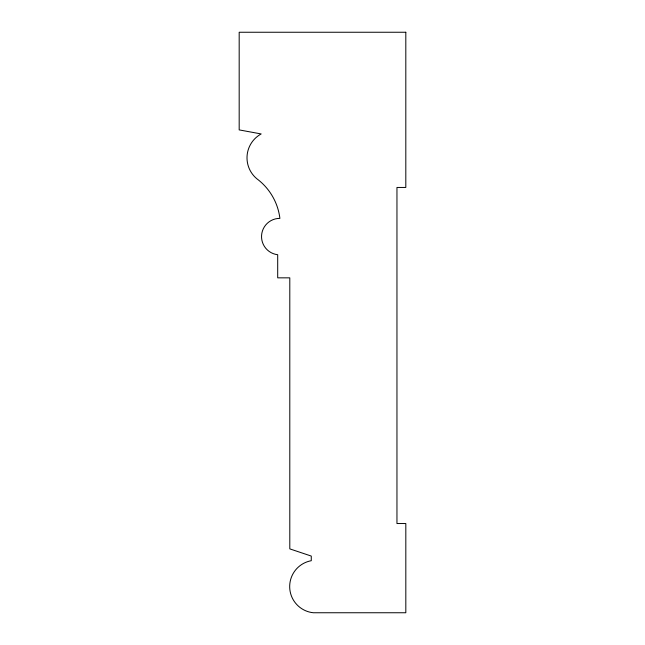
<?xml version="1.0" encoding="UTF-8"?>
<svg xmlns="http://www.w3.org/2000/svg" width="645" height="645" viewBox="0 0 645 645"><rect width="100%" height="100%" fill="white"/><g stroke="black" fill="none" stroke-linecap="round" stroke-linejoin="round"><path stroke-width="0.97" d="M405.81 32.25L239.182 32.25L239.182 129.903L261.185 133.942A27.203 27.203 0 0 0 256.791 178.721A58.243 58.243 0 0 1 279.898 218.373A18.229 18.229 0 0 0 261.572 235.498A18.229 18.229 0 0 0 277.697 254.719L277.697 277.842L289.798 277.842L289.798 548.879L311.269 556.063L311.269 560.707A26.3 26.3 0 0 0 313.357 612.75L405.818 612.75L405.818 523.53L396.957 523.53L396.957 187.453L405.81 187.453L405.81 32.25"/></g></svg>
